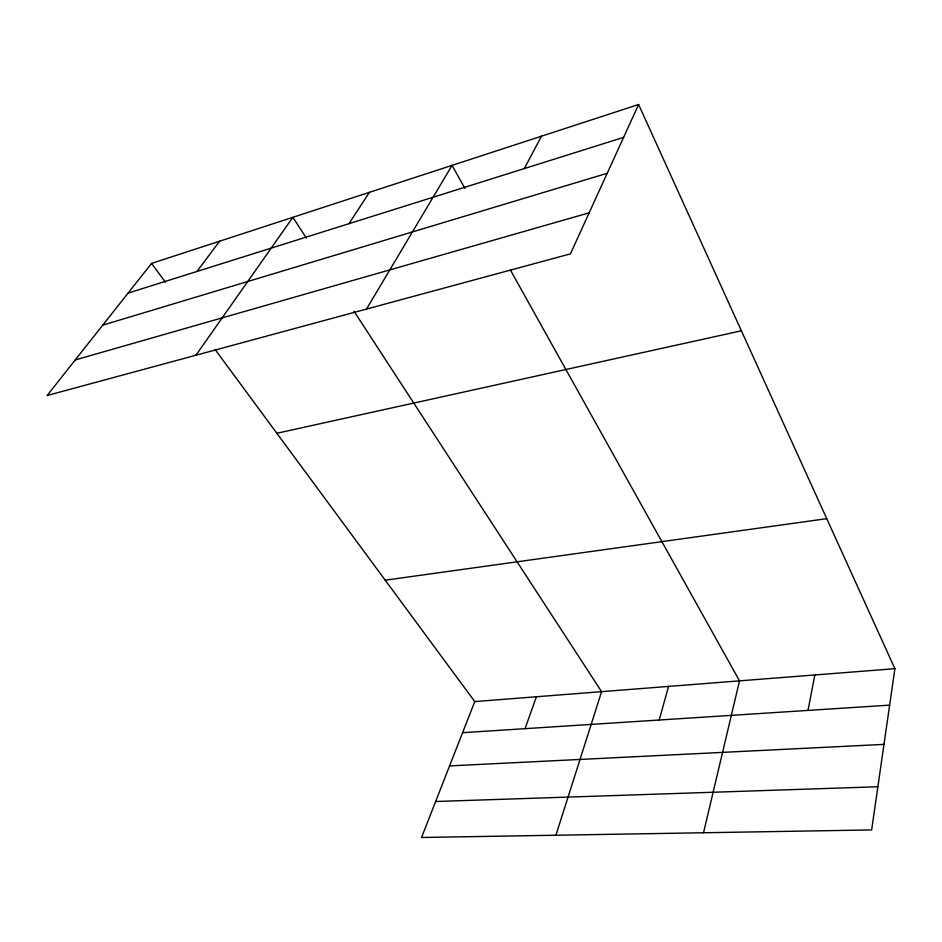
<?xml version="1.0" encoding="UTF-8"?>
<svg xmlns="http://www.w3.org/2000/svg" width="942" height="942" viewBox="0 0 942 942"><rect width="100%" height="100%" fill="white"/><g stroke="black" fill="none" stroke-linecap="round" stroke-linejoin="round"><path stroke-width="1.41" d="M638.605 104.515L570.428 253.869L47.1 395.522L151.556 263.407L638.605 104.515L894.9 668.69L871.644 829.937L421.545 837.485L474.768 701.59L214.976 349.376M808.012 710.421L814.83 674.955M703.533 832.752L739.517 680.854L510.517 270.224M659.188 720.018L668.561 686.412M555.921 835.224L601.585 691.663L353.933 311.143M525.035 728.661L536.398 696.762M524.305 168.571L541.485 136.201M366.485 309.07L452.054 165.38L464.877 188.376M348.976 223.678L369.429 192.333M195.912 355.24L292.856 217.308L306.374 238.079M196.972 271.449L219.639 241.187M128.077 293.103L623.616 137.367M102.725 325.167L607.213 173.293M75.23 359.938L589.174 212.821M276.854 433.273L741.401 330.795M385.231 580.201L826.746 518.665M474.768 701.59L894.9 668.69M462.581 732.699L889.637 705.146M449.581 765.905L883.985 744.38M435.628 801.512L877.873 786.758M151.556 263.407L165.462 282.247"/></g></svg>
